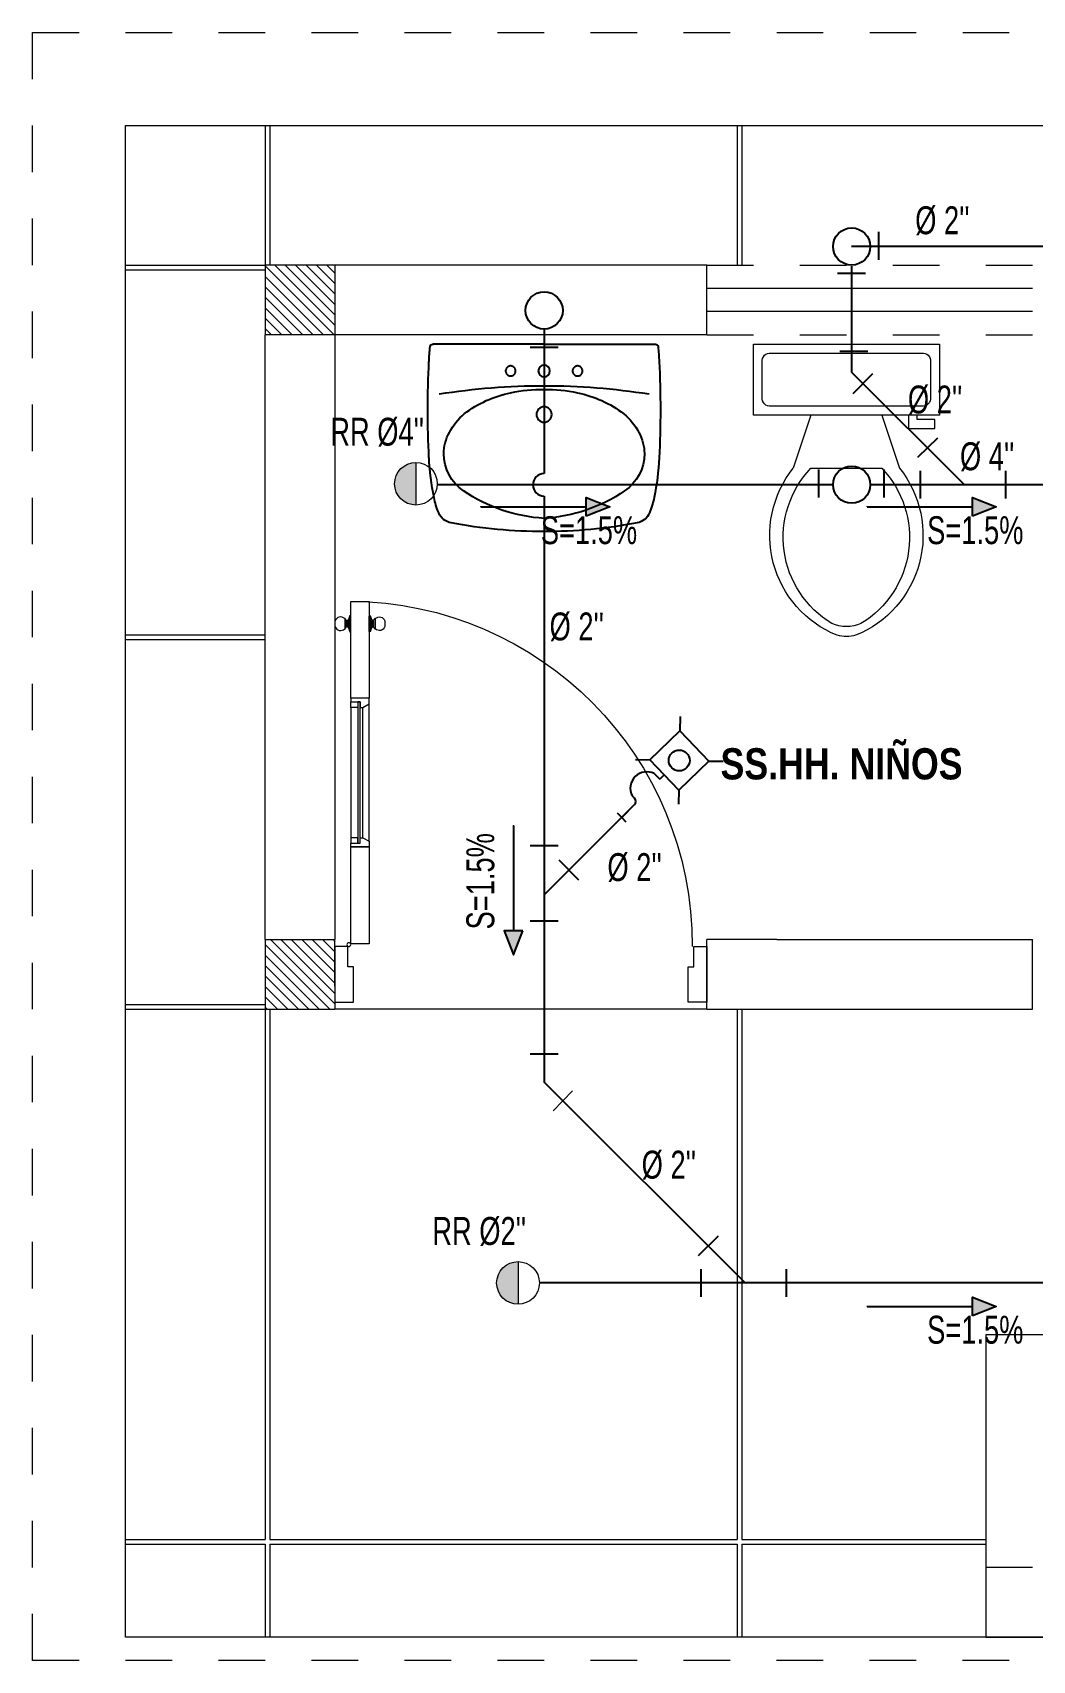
# Model space of a CAD drawing. Header units: metres. Extents: x 800066 to 1601495, y 9254195 to 18508415.
# Drawn here: x 800755.39 to 800757.54, y 9254204.409 to 9254207.909 of the extents above; entities that cross this region are included whole.
import ezdxf

# ---------------------------------------------------------------- set-up
doc = ezdxf.new("R2010")
doc.units = ezdxf.units.M
doc.header["$LTSCALE"] = 0.3
doc.header["$MEASUREMENT"] = 0
for name, pattern in [('ACAD_ISO02W100', [15, 12, -3]), ('DASHED2', [0.375, 0.25, -0.125]), ('RAYITAS', [0.375, 0.25, -0.125])]:
    doc.linetypes.add(name, pattern=pattern)
for name, color, linetype, lineweight in [('-Achurado', 251, 'Continuous', 5), ('-Acotado', 251, 'Continuous', 5), ('-Vista', 148, 'Continuous', 9), ('ACI EJE', 8, 'DASHED2', 0), ('Desagüe', 155, 'Continuous', 40), ('FIC-2ES_CONCRETO 210', 251, 'Continuous', 30), ('ProfileEdges', 250, 'Continuous', 9), ('TEXTO', 7, 'Continuous', 20), ('ventana alta', 7, 'ACAD_ISO02W100', 25), ('VENTILACION', 124, 'Continuous', 40)]:
    doc.layers.add(name, color=color, linetype=linetype, lineweight=lineweight)
doc.layers.add('Observacioness', color=6, linetype='Continuous', plot=False)
doc.layers.add('TEXTOS-NOTAS', color=7, linetype='Continuous')
doc.layers.add('THIET-BI', color=21, linetype='Continuous')
doc.styles.add('-Arial Narrow', font='ARIALN.TTF')
doc.styles.add('3mm', font='romans.shx', dxfattribs={"width": 0.9})
pattern_1 = [(315, (800638.933648, 9254152.841094), (0.0112253202, 0.0112253202), [])]

# ---------------------------------------------------------------- blocks, each defined once
blk = doc.blocks.new('A$C562401CD')
at = {"color": 252, "lineweight": 5}
for p, q in [((0.8115, 1.6165, 0), (0.8115, 1.5965, 0)), ((0.8149, 1.6263, 0), (0.8149, 1.5868, 0)), ((0.8636, 1.6263, 0), (0.8636, 1.5868, 0)), ((0.867, 1.6165, 0), (0.867, 1.5965, 0)), ((0.808, 1.6132, 0), (0.8067, 1.6132, 0)), ((0.8067, 1.5998, 0), (0.808, 1.5998, 0)), ((0.8705, 1.6132, 0), (0.8718, 1.6132, 0)), ((0.8718, 1.5998, 0), (0.8705, 1.5998, 0))]:
    blk.add_line(p, q, dxfattribs=at)
at = {"color": 252, "linetype": 'Continuous', "lineweight": 5}
blk.add_line((0.8325, 1.089, 0), (0.8325, 1.404, 0), dxfattribs=at)
at = {"color": 252, "lineweight": 5}
for points in [[(0.8617, 1.6605), (0.8167, 1.6605), (0.8167, 1.4265), (0.8617, 1.4265), (0.8617, 1.6605)], [(0.8167, 1.588), (0.8167, 1.625), (0.8149, 1.6263), (0.8115, 1.6165), (0.8097, 1.6156), (0.8097, 1.5974), (0.8115, 1.5965), (0.8149, 1.5868), (0.8167, 1.588)], [(0.8617, 1.588), (0.8617, 1.625), (0.8636, 1.6263), (0.867, 1.6165), (0.8688, 1.6156), (0.8688, 1.5974), (0.867, 1.5965), (0.8636, 1.5868), (0.8617, 1.588)], [(0.8061, 1.5989), (0.8067, 1.5989), (0.8067, 1.6141), (0.8061, 1.6141)], [(0.8097, 1.5989), (0.808, 1.5989), (0.808, 1.6141), (0.8097, 1.6141)], [(0.8688, 1.5989), (0.8705, 1.5989), (0.8705, 1.6141), (0.8688, 1.6141)], [(0.8724, 1.5989), (0.8718, 1.5989), (0.8718, 1.6141), (0.8724, 1.6141)], [(0.8617, 1.4175), (0.8446, 1.4175), (0.8446, 1.4175), (0.8392, 1.4175), (0.8392, 1.404), (0.8325, 1.404), (0.8167, 1.4127), (0.8167, 1.4265), (0.8617, 1.4265), (0.8617, 1.4175)], [(0.8167, 1.0803), (0.8167, 1.4127)], [(0.8617, 1.404), (0.8617, 1.089)], [(0.8617, 1.0755), (0.8446, 1.0755), (0.8446, 1.0755), (0.8392, 1.0755), (0.8392, 1.089), (0.8325, 1.089), (0.8167, 1.0803), (0.8167, 1.0665), (0.8617, 1.0665), (0.8617, 1.0755)], [(0.8617, 1.0665), (0.8167, 1.0665), (0.8167, 0.8325), (0.8617, 0.8325), (0.8617, 1.0665)], [(0.0315, 0.7763), (0.0315, 0.8258), (0, 0.8258), (0, 0.6908), (0.045, 0.6908), (0.045, 0.7763), (0.0315, 0.7763)], [(0.8685, 0.7763), (0.8685, 0.8258), (0.9, 0.8258), (0.9, 0.6908), (0.855, 0.6908), (0.855, 0.7763), (0.8685, 0.7763)]]:
    blk.add_lwpolyline(points, dxfattribs=at)
for points in [[(0.8025, 1.6189, 0.536607), (0.7788, 1.6135), (0.7788, 1.5995, 0.536607), (0.8025, 1.5941)], [(0.876, 1.6189, -0.536607), (0.8997, 1.6135), (0.8997, 1.5995, -0.536607), (0.876, 1.5941)]]:
    blk.add_lwpolyline(points, format="xyb", dxfattribs=at)
for points in [[(0.8061, 1.5981), (0.8061, 1.6149, 0.100617), (0.8025, 1.6197), (0.8025, 1.5933, 0.100617)], [(0.8724, 1.5981), (0.8724, 1.6149, -0.100617), (0.876, 1.6197), (0.876, 1.5933, -0.100617)]]:
    blk.add_lwpolyline(points, format="xyb", close=True, dxfattribs=at)
at = {"color": 252, "linetype": 'Continuous', "lineweight": 5}
blk.add_lwpolyline([(0.8392, 1.0755), (0.8392, 1.4175), (0.8446, 1.4175), (0.8446, 1.0755)], close=True, dxfattribs=at)
at = {"color": 252, "lineweight": 5}
for points in [[(0.8617, 1.404), (0.8617, 1.4175), (0.8446, 1.4175), (0.8446, 1.404)], [(0.8617, 1.089), (0.8617, 1.0755), (0.8446, 1.0755), (0.8446, 1.089)]]:
    blk.add_lwpolyline(points, close=True, dxfattribs=at)
blk.add_circle((0.8662, 0.8303, 0), 0.0045, dxfattribs=at)
at = {"color": 252, "linetype": 'Continuous', "lineweight": 5}
blk.add_arc((0.8662, 0.8303, 0), 0.8303, 90.3108, 180.3108, dxfattribs=at)
blk = doc.blocks.new('Toilet - top')
at = {"color": 252, "lineweight": 13, "true_color": 0x939598}
for p, q in [((9.5, -6), (9.5, -2)), ((-10, -8.5), (-8, -8.5)), ((-10, -9.5), (-10, -8.5)), ((-8, -8.5), (-8, -8)), ((-7, -8), (-7, -9.5)), ((-4, -8), (-6, -14)), ((4, -8), (6, -14)), ((-7, -9.5), (-10, -9.5)), ((4, -14), (-4, -14))]:
    blk.add_line(p, q, dxfattribs=at)
blk.add_lwpolyline([(10.5, -8), (10.5, 0), (-10.5, 0), (-10.5, -8)], close=True, dxfattribs=at)
for points in [[(8.5, -1), (-8.5, -1)], [(-9.5, -2), (-9.5, -6)], [(-8.5, -7), (8.5, -7)]]:
    blk.add_lwpolyline(points, dxfattribs=at)
for centre, radius, start, end in [((-8.62, -1.88), 0.884, 81.8699, 188.1301), ((8.62, -1.88), 0.884, 351.8699, 98.1301), ((-8.62, -6.12), 0.884, 171.8699, 278.1301), ((8.62, -6.12), 0.884, 261.8699, 8.1301), ((3.52, -21.58), 12.17, 141.4691, 247.9714), ((4.2, -21.82), 11.33, 136.3677, 238.9468), ((-3.52, -21.58), 12.17, 292.0284, 38.5307), ((-4.2, -21.82), 11.33, 301.053, 43.6321), ((0, -27.88), 4, 245.7318, 294.2682), ((0, -29), 4, 254.8605, 285.1395)]:
    blk.add_arc(centre, radius, start, end, dxfattribs=at)
blk = doc.blocks.new('GO-L1')
at = {"color": 252, "true_color": 0x939598}
for q in [(-0.3328, 0), (0.3328, 0)]:
    blk.add_line((0, 0), q, dxfattribs=at)
at = {"color": 252, "linetype": 'RAYITAS', "true_color": 0x939598}
for centre in [(-0.1, -0.08), (0.1, -0.08)]:
    blk.add_circle(centre, 0.015, dxfattribs=at)
at = {"color": 252, "true_color": 0x939598}
for centre, radius in [((0, -0.08), 0.0175), ((0, -0.21), 0.023)]:
    blk.add_circle(centre, radius, dxfattribs=at)
for centre, radius, start, end in [((-0.3328, -0.008), 0.008, 90, 174.3541), ((0.3328, -0.008), 0.008, 5.6459, 90), ((0.5201, -0.0923), 0.865, 174.3541, 177.3288), ((-0.5201, -0.0923), 0.865, 2.6712, 5.6459), ((2.6525, -0.196), 3, 177.2487, 182.7513), ((-2.6525, -0.196), 3, 357.2487, 2.7513), ((0, -2.124), 2, 90, 99.0199), ((-0.0318, -0.4781), 0.34, 101.5681, 127.4203), ((-0.003, -0.61), 0.475, 89.638, 101.7832), ((0, -2.124), 2, 80.9801, 90), ((0.003, -0.61), 0.475, 78.2168, 90.362), ((0.0318, -0.4781), 0.34, 52.5797, 78.4319), ((-0.1193, -0.3496), 0.185, 130.0737, 152.3457), ((0.1193, -0.3496), 0.185, 27.6543, 49.9263), ((-0.1696, -0.327), 0.13, 150.8983, 180), ((0.1696, -0.327), 0.13, 0, 29.1017), ((0.5196, -0.2902), 0.865, 183.3019, 191.1871), ((-0.1646, -0.327), 0.135, 180, 235.6914), ((0.1646, -0.327), 0.135, 304.3086, 0), ((-0.5196, -0.2902), 0.865, 348.8129, 356.6981), ((-0.0839, -0.4085), 0.25, 191.4125, 202.4374), ((0.0273, -0.0458), 0.4754, 235.6914, 266.7086), ((-0.0273, -0.0458), 0.4754, 273.2914, 304.3086), ((0.0839, -0.4085), 0.25, 337.5626, 348.5875), ((-0.2688, -0.4849), 0.05, 202.4374, 259.3167), ((0, 0.94), 1.5, 259.3167, 270), ((0, 0.94), 1.5, 270, 280.6833), ((0.2688, -0.4849), 0.05, 280.6833, 337.5626)]:
    blk.add_arc(centre, radius, start, end, dxfattribs=at)

msp = doc.modelspace()

# ---------------------------------------------------------------- hatches: boundary and pattern name
at = {"layer": '-Achurado', "lineweight": 5, "ltscale": 0.009}
h = msp.add_hatch(dxfattribs=at)
h.set_pattern_fill('ANSI31', color=256, scale=0.005, angle=-90)
h.set_pattern_definition(pattern_1)
h.paths.add_polyline_path([(800755.8904, 9254207.409), (800755.8904, 9254207.259), (800756.0404, 9254207.259), (800756.0404, 9254207.409)])
h = msp.add_hatch(dxfattribs=at)
h.set_pattern_fill('ANSI31', color=256, scale=0.005, angle=-90)
h.set_pattern_definition(pattern_1)
h.paths.add_polyline_path([(800755.8904, 9254205.959), (800755.8904, 9254205.809), (800756.0404, 9254205.809), (800756.0404, 9254205.959)])
at = {"layer": 'Desagüe', "lineweight": 15, "ltscale": 0.015}
h = msp.add_hatch(color=7, dxfattribs=at)
h.dxf.hatch_style = 1
edge = h.paths.add_edge_path()
edge.add_arc((800756.2148, 9254206.939), 0.0459, 231.1453, 270)
edge.add_line((800756.2148, 9254206.8932), (800756.2148, 9254206.9849))
edge.add_arc((800756.2148, 9254206.939), 0.0459, 90, 231.1453)
h = msp.add_hatch(color=7, dxfattribs=at)
h.dxf.hatch_style = 1
edge = h.paths.add_edge_path()
edge.add_arc((800756.4342, 9254205.2206), 0.0459, 231.1453, 270)
edge.add_line((800756.4342, 9254205.1748), (800756.4342, 9254205.2665))
edge.add_arc((800756.4342, 9254205.2206), 0.0459, 90, 231.1453)
at = {"layer": 'TEXTOS-NOTAS', "lineweight": 25, "ltscale": 0.1}
h = msp.add_hatch(color=256, dxfattribs=at)
h.dxf.hatch_style = 1
h.paths.add_polyline_path([(800756.5805, 9254206.8693), (800756.6317, 9254206.8892), (800756.5805, 9254206.9092)])
h = msp.add_hatch(color=256, dxfattribs=at)
h.dxf.hatch_style = 1
h.paths.add_polyline_path([(800757.4111, 9254206.8693), (800757.4623, 9254206.8892), (800757.4111, 9254206.9092)])
h = msp.add_hatch(color=256, dxfattribs=at)
h.dxf.hatch_style = 1
h.paths.add_polyline_path([(800756.4044, 9254205.9777), (800756.4244, 9254205.9264), (800756.4443, 9254205.9777)])
h = msp.add_hatch(color=256, dxfattribs=at)
h.dxf.hatch_style = 1
h.paths.add_polyline_path([(800757.4111, 9254205.1503), (800757.4623, 9254205.1703), (800757.4111, 9254205.1902)])

# ---------------------------------------------------------------- linework, layer by layer
at = {"layer": '-Vista', "color": 254, "lineweight": 5}
for p, q in [((800755.8904, 9254207.7094), (800755.8904, 9254207.4094)), ((800755.9004, 9254207.7094), (800755.9004, 9254207.4094)), ((800756.9054, 9254207.7094), (800756.9054, 9254207.4094)), ((800756.9154, 9254207.7094), (800756.9154, 9254207.4094)), ((800755.5904, 9254207.409), (800755.8904, 9254207.409)), ((800755.5904, 9254207.399), (800755.8904, 9254207.399)), ((800755.5904, 9254206.614), (800755.8904, 9254206.614)), ((800755.5904, 9254206.604), (800755.8904, 9254206.604)), ((800755.5904, 9254205.819), (800755.8904, 9254205.819)), ((800755.5904, 9254205.809), (800755.8904, 9254205.809)), ((800755.8904, 9254205.809), (800755.8904, 9254204.669)), ((800755.9004, 9254205.809), (800755.9004, 9254204.669)), ((800756.8404, 9254205.809), (800756.0404, 9254205.809)), ((800756.9054, 9254205.809), (800756.9054, 9254204.669)), ((800756.9154, 9254205.809), (800756.9154, 9254204.669)), ((800755.5904, 9254204.669), (800755.8904, 9254204.669)), ((800755.5904, 9254204.659), (800755.8904, 9254204.659)), ((800755.8904, 9254204.659), (800755.8904, 9254204.459)), ((800755.9004, 9254204.669), (800756.9054, 9254204.669)), ((800755.9004, 9254204.659), (800755.9004, 9254204.459)), ((800755.9004, 9254204.659), (800756.9054, 9254204.659)), ((800756.9054, 9254204.659), (800756.9054, 9254204.459)), ((800756.9154, 9254204.669), (800757.4404, 9254204.669)), ((800756.9154, 9254204.659), (800756.9154, 9254204.459)), ((800756.9154, 9254204.659), (800757.4404, 9254204.659))]:
    msp.add_line(p, q, dxfattribs=at)
at = {"layer": '-Vista', "color": 253, "lineweight": 5}
msp.add_lwpolyline([(800757.4404, 9254204.459), (800759.4404, 9254204.459), (800759.4404, 9254205.109), (800757.4404, 9254205.109)], close=True, dxfattribs=at)
msp.add_lwpolyline([(800757.5404, 9254204.609), (800757.4404, 9254204.609)], dxfattribs=at)
at = {"layer": 'ACI EJE', "lineweight": 5, "ltscale": 0.3}
for p, q in [((800756.8403, 9254207.409), (800757.5404, 9254207.409)), ((800756.8403, 9254207.259), (800757.5404, 9254207.259))]:
    msp.add_line(p, q, dxfattribs=at)
at = {"layer": 'ACI EJE', "ltscale": 0.3}
msp.add_lwpolyline([(800755.3904, 9254204.409), (800755.3904, 9254207.909), (800761.4903, 9254207.909), (800761.4903, 9254204.409)], close=True, dxfattribs=at)
at = {"layer": 'Desagüe', "lineweight": 25, "ltscale": 0.1}
for p, q in [((800757.2092, 9254207.4805), (800757.2092, 9254207.4205)), ((800757.1815, 9254207.3913), (800757.1215, 9254207.3913)), ((800756.5204, 9254207.2321), (800756.4604, 9254207.2321)), ((800757.1861, 9254207.2231), (800757.1261, 9254207.2231)), ((800757.1551, 9254207.133), (800757.197, 9254207.1759)), ((800757.336, 9254207.0373), (800757.293, 9254206.9953)), ((800757.0813, 9254206.9093), (800757.0813, 9254206.9693)), ((800757.2218, 9254206.9093), (800757.2218, 9254206.9693)), ((800757.2994, 9254206.9069), (800757.2994, 9254206.9669)), ((800757.4831, 9254206.9069), (800757.4831, 9254206.9669)), ((800756.7827, 9254206.4382), (800756.7821, 9254206.4076)), ((800756.6868, 9254206.3458), (800756.7173, 9254206.3452)), ((800756.8446, 9254206.3428), (800756.8751, 9254206.3423)), ((800756.7798, 9254206.2804), (800756.7792, 9254206.2498)), ((800756.5204, 9254206.1602), (800756.4604, 9254206.1602)), ((800756.5649, 9254206.0869), (800756.523, 9254206.1299)), ((800756.5204, 9254205.9985), (800756.4604, 9254205.9985)), ((800756.5204, 9254205.7123), (800756.4604, 9254205.7123)), ((800756.8644, 9254205.321), (800756.8215, 9254205.2791)), ((800756.8279, 9254205.1906), (800756.8279, 9254205.2506)), ((800757.0115, 9254205.1906), (800757.0115, 9254205.2506))]:
    msp.add_line(p, q, dxfattribs=at)
at = {"layer": 'Desagüe', "color": 6, "lineweight": 25, "ltscale": 0.1}
for p, q in [((800757.1515, 9254207.179), (800757.3939, 9254206.9369)), ((800757.1115, 9254206.9369), (800756.2606, 9254206.9369)), ((800758.0535, 9254206.9369), (800757.1915, 9254206.9369))]:
    msp.add_line(p, q, dxfattribs=at)
at = {"layer": 'Desagüe', "lineweight": 25, "ltscale": 0.015}
for p, q in [((800756.7273, 9254206.3157), (800756.7393, 9254206.3036)), ((800756.7485, 9254206.3128), (800756.7393, 9254206.3036)), ((800756.6794, 9254206.2681), (800756.6847, 9254206.2629)), ((800756.6572, 9254206.2216), (800756.648, 9254206.2309)), ((800756.6847, 9254206.2492), (800756.6572, 9254206.2216)), ((800756.6572, 9254206.2216), (800756.6664, 9254206.2124))]:
    msp.add_line(p, q, dxfattribs=at)
at = {"layer": 'Desagüe', "color": 6, "lineweight": 25, "ltscale": 0.1}
for points in [[(800758.0535, 9254207.449), (800757.1915, 9254207.449)], [(800757.1515, 9254207.4071), (800757.1515, 9254207.179)], [(800756.4904, 9254207.2715), (800756.4904, 9254206.9612)], [(800756.4904, 9254206.9123), (800756.4904, 9254206.5841)], [(800756.4904, 9254206.5841), (800756.4904, 9254205.6526)], [(800756.4904, 9254206.0548), (800756.6847, 9254206.2492)], [(800756.9223, 9254205.2206), (800756.4904, 9254205.6526)], [(800761.7055, 9254205.2206), (800756.48, 9254205.2206)]]:
    msp.add_lwpolyline(points, dxfattribs=at)
at = {"layer": 'Desagüe', "color": 7, "lineweight": 15, "ltscale": 0.015}
for points in [[(800756.2148, 9254206.9849), (800756.2148, 9254206.8932)], [(800756.4342, 9254205.2665), (800756.4342, 9254205.1748)]]:
    msp.add_lwpolyline(points, dxfattribs=at)
at = {"layer": 'Desagüe', "color": 6, "lineweight": 25, "ltscale": 0.1}
msp.add_lwpolyline([(800756.7173, 9254206.3452), (800756.7821, 9254206.4076), (800756.8446, 9254206.3428), (800756.7798, 9254206.2804)], close=True, dxfattribs=at)
at = {"layer": 'Desagüe', "lineweight": 25, "ltscale": 0.1}
for centre, radius in [((800757.1515, 9254207.449), 0.04), ((800756.4904, 9254207.3115), 0.04), ((800757.1515, 9254206.9369), 0.04), ((800756.7809, 9254206.344), 0.0225)]:
    msp.add_circle(centre, radius, dxfattribs=at)
at = {"layer": 'Desagüe', "color": 7, "lineweight": 15, "ltscale": 0.015}
for centre in [(800756.2148, 9254206.939), (800756.4342, 9254205.2206)]:
    msp.add_circle(centre, 0.0459, dxfattribs=at)
at = {"layer": 'Desagüe', "color": 6, "lineweight": 25, "ltscale": 0.1}
msp.add_arc((800756.4904, 9254206.9367), 0.0244, 90, 270, dxfattribs=at)
at = {"layer": 'Desagüe', "lineweight": 25, "ltscale": 0.015}
for centre, radius, start, end in [((800756.7111, 9254206.2841), 0.0355, 62.8103, 206.9073), ((800756.6778, 9254206.256), 0.00969, 314.9792, 44.9792)]:
    msp.add_arc(centre, radius, start, end, dxfattribs=at)
at = {"layer": 'FIC-2ES_CONCRETO 210', "lineweight": 5}
for p, q in [((800755.8904, 9254207.409), (800755.8904, 9254207.259)), ((800756.0404, 9254207.409), (800755.8904, 9254207.409)), ((800756.8403, 9254207.409), (800756.0404, 9254207.409)), ((800756.0404, 9254207.409), (800756.0404, 9254207.259)), ((800756.8403, 9254207.259), (800756.8403, 9254207.409)), ((800755.8904, 9254205.959), (800755.8904, 9254207.259)), ((800756.0404, 9254207.259), (800755.8904, 9254207.259)), ((800756.0404, 9254207.259), (800756.0404, 9254205.959)), ((800756.8403, 9254207.259), (800756.0404, 9254207.259)), ((800755.8904, 9254205.959), (800755.8904, 9254205.809)), ((800755.8904, 9254205.959), (800756.0404, 9254205.959)), ((800756.0404, 9254205.859), (800756.0404, 9254205.959)), ((800756.9904, 9254205.959), (800756.8404, 9254205.959)), ((800756.8404, 9254205.809), (800756.8404, 9254205.959)), ((800756.9904, 9254205.959), (800757.5404, 9254205.959)), ((800757.5403, 9254205.809), (800757.5403, 9254205.959)), ((800756.0404, 9254205.859), (800756.0404, 9254205.809)), ((800755.8904, 9254205.809), (800756.0404, 9254205.809)), ((800756.8404, 9254205.809), (800756.9904, 9254205.809)), ((800756.9904, 9254205.809), (800757.0154, 9254205.809)), ((800757.0154, 9254205.809), (800757.5404, 9254205.809))]:
    msp.add_line(p, q, dxfattribs=at)
at = {"layer": 'Observacioness', "color": 252, "lineweight": 13, "ltscale": 0.1}
msp.add_lwpolyline([(800756.5098, 9254205.5908), (800756.5517, 9254205.6337)], dxfattribs=at)
at = {"layer": 'ProfileEdges', "lineweight": 5}
msp.add_lwpolyline([(800755.5904, 9254204.459), (800755.5904, 9254207.709), (800761.2903, 9254207.709), (800761.2903, 9254204.459)], close=True, dxfattribs=at)
at = {"layer": 'TEXTOS-NOTAS', "lineweight": 25, "ltscale": 0.1}
for points in [[(800756.3544, 9254206.8892), (800756.3544, 9254206.8892), (800756.5805, 9254206.8892)], [(800757.185, 9254206.8892), (800757.185, 9254206.8892), (800757.4111, 9254206.8892)], [(800756.4244, 9254206.2038), (800756.4244, 9254206.2038), (800756.4244, 9254205.9777)], [(800757.185, 9254205.1703), (800757.185, 9254205.1703), (800757.4111, 9254205.1703)]]:
    msp.add_lwpolyline(points, dxfattribs=at)
for points in [[(800756.5805, 9254206.8693), (800756.5805, 9254206.9092), (800756.6317, 9254206.8892)], [(800757.4111, 9254206.8693), (800757.4111, 9254206.9092), (800757.4623, 9254206.8892)], [(800756.4443, 9254205.9777), (800756.4044, 9254205.9777), (800756.4244, 9254205.9264)], [(800757.4111, 9254205.1503), (800757.4111, 9254205.1902), (800757.4623, 9254205.1703)]]:
    msp.add_lwpolyline(points, close=True, dxfattribs=at)
at = {"layer": 'ventana alta', "lineweight": 5, "ltscale": 0.8}
for p, q in [((800757.5403, 9254207.359), (800756.8403, 9254207.359)), ((800757.5403, 9254207.309), (800756.8403, 9254207.309))]:
    msp.add_line(p, q, dxfattribs=at)
at = {"layer": 'VENTILACION', "color": 4, "lineweight": 25, "ltscale": 0.1}
msp.add_lwpolyline([(800757.1915, 9254207.449), (800757.1515, 9254207.449)], dxfattribs=at)

# ---------------------------------------------------------------- block references
at = {"lineweight": 5, "xscale": -0.8888883195359466, "yscale": 0.8888883195359466, "zscale": 0.8888883195359466, "rotation": 359.9997760540726}
msp.add_blockref('A$C562401CD', (800756.8404, 9254205.21), dxfattribs=at)
at = {"layer": 'THIET-BI', "lineweight": 5}
for name, p, xscale, yscale, zscale in [('GO-L1', (800756.4903, 9254207.239), -0.7195114376206653, 0.7195114376206653, 0.7195114376205998), ('Toilet - top', (800757.1403, 9254207.239), -0.0190476190480361, 0.0190476190480361, 0.01904761904803388)]:
    msp.add_blockref(name, p, dxfattribs=dict(at, xscale=xscale, yscale=yscale, zscale=zscale))

# ---------------------------------------------------------------- texts
at = {"layer": '-Acotado', "color": 7, "lineweight": 5, "insert": (800757.7548, 9254206.3703), "char_height": 0.067028, "width": 1.249856, "attachment_point": 3, "style": '-Arial Narrow'}
msp.add_mtext('\\pxqc;{\\fArial Narrow|b1|i0|c0|p34;SS.HH. NIÑOS}', dxfattribs=at)
at = {"layer": 'TEXTO', "lineweight": 25, "char_height": 0.06, "style": '3mm'}
for s, insert, width, attachment_point in [("{\\fArial|b0|i0|c0|p34;\\W0.7;%%C 2''}", (800757.4052, 9254207.5355), 0.130871, 3), ("{\\fArial|b0|i0|c0|p34;\\W0.7;%%C 2''}", (800757.2726, 9254207.1501), 0.130871, 1), ("{\\fArial|b0|i0|c0|p34;\\W0.7;RR %%C4''}", (800756.2322, 9254207.0808), 0.19922, 3), ("{\\fArial|b0|i0|c0|p34;\\W0.7;%%C 4''}", (800757.5015, 9254207.028), 0.130871, 3), ('{\\fArial|b0|i0|c0|p34;\\W0.7;S=1.5%}', (800756.6904, 9254206.8691), 0.130871, 3), ('{\\fArial|b0|i0|c0|p34;\\W0.7;S=1.5%}', (800757.521, 9254206.8691), 0.130871, 3), ("{\\fArial|b0|i0|c0|p34;\\W0.7;%%C 2''}", (800756.619, 9254206.6621), 0.130871, 3), ("{\\fArial|b0|i0|c0|p34;\\W0.7;%%C 2''}", (800756.7434, 9254206.1447), 0.130871, 3), ("{\\fArial|b0|i0|c0|p34;\\W0.7;%%C 2''}", (800756.7001, 9254205.505), 0.130871, 1), ("{\\fArial|b0|i0|c0|p34;\\W0.7;RR %%C2''}", (800756.4516, 9254205.3624), 0.254205, 3), ('{\\fArial|b0|i0|c0|p34;\\W0.7;S=1.5%}', (800757.521, 9254205.1501), 0.130871, 3)]:
    msp.add_mtext(s, dxfattribs=dict(at, insert=insert, width=width, attachment_point=attachment_point))
at = {"layer": 'TEXTO', "lineweight": 25, "insert": (800756.384, 9254205.9807), "char_height": 0.06, "width": 0.130871, "attachment_point": 7, "rotation": 90, "style": '3mm'}
msp.add_mtext('{\\fArial|b0|i0|c0|p34;\\W0.7;S=1.5%}', dxfattribs=at)

doc.saveas('drawing.dxf')
